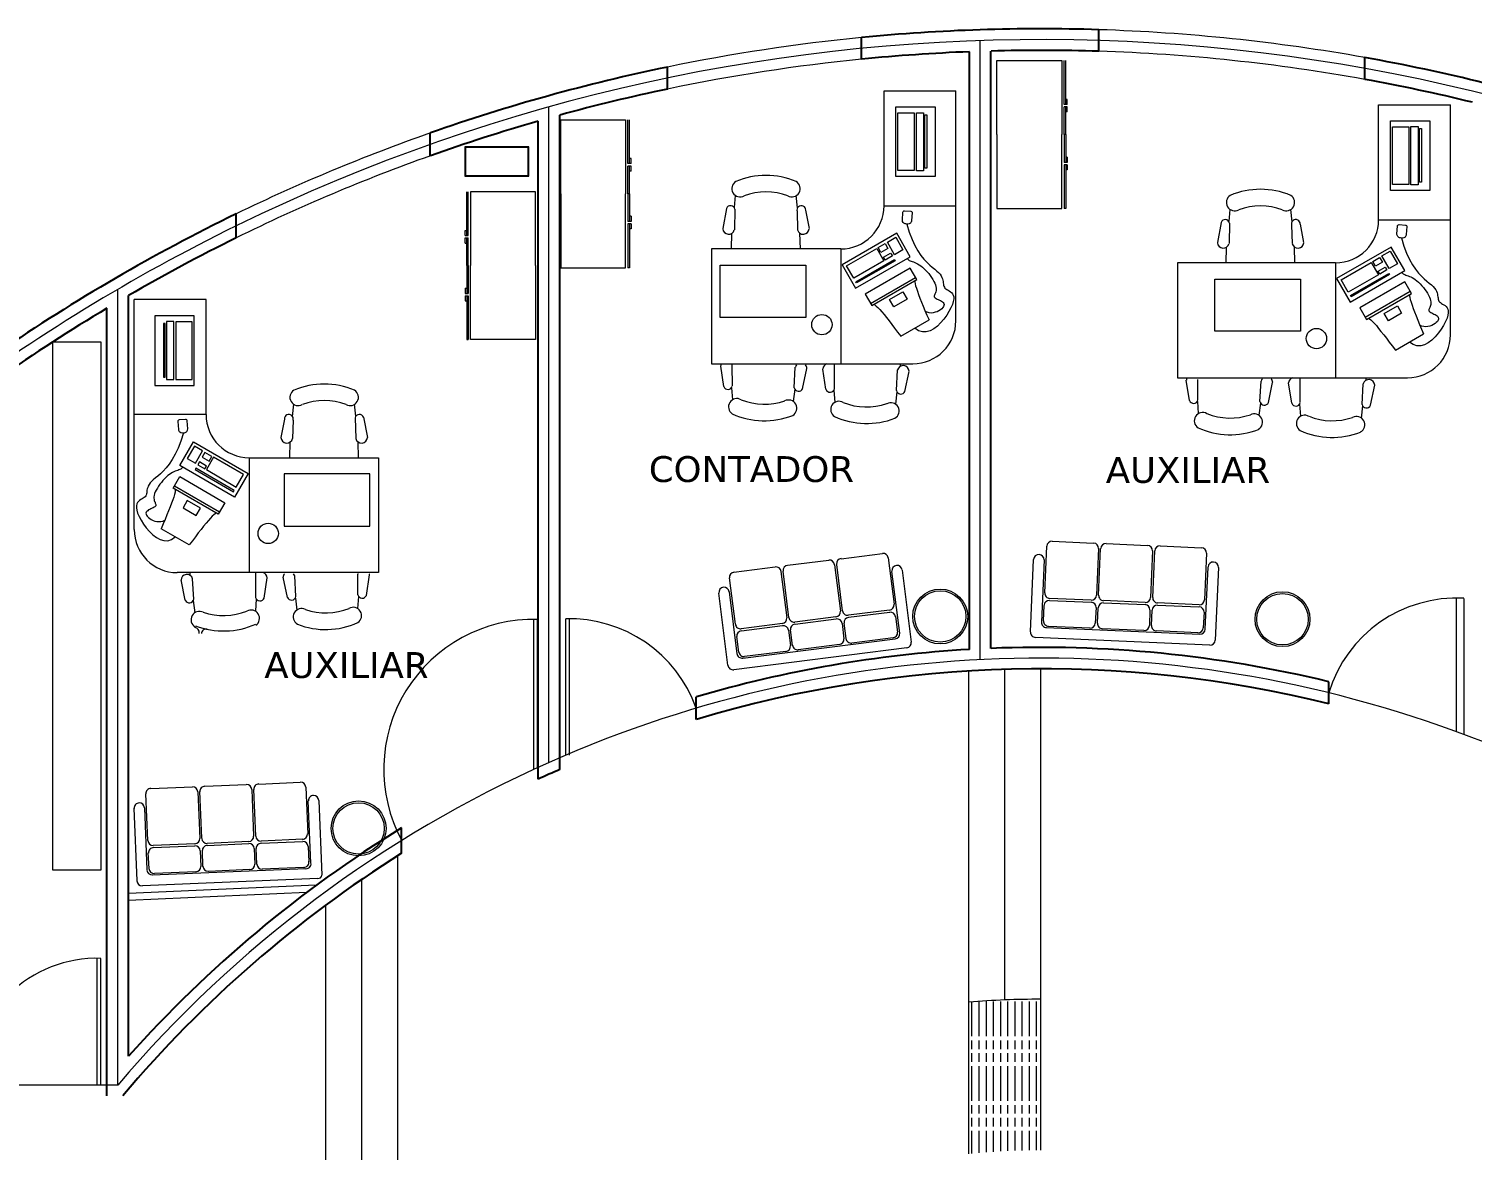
# Model space of a CAD drawing. Header units: millimetres. Extents: x 291 to 670, y 42 to 304.
# Drawn here: x 540.8 to 550.84, y 265.45 to 273.26 of the extents above; entities that cross this region are included whole.
import ezdxf

# ---------------------------------------------------------------- set-up
doc = ezdxf.new("R2010")
doc.units = ezdxf.units.MM
doc.linetypes.add('ACAD_ISO04W100', pattern=[30, 24, -3, 0, -3])
doc.layers.get('0').update_dxf_attribs({"lineweight": 5})
for name, color, linetype, lineweight in [('eje', 8, 'ACAD_ISO04W100', 13), ('escalones', 3, 'Continuous', 15), ('muebles', 2, 'Continuous', 13), ('muros', 1, 'Continuous', 25), ('ventanas y canceleria', 4, 'Continuous', 13)]:
    doc.layers.add(name, color=color, linetype=linetype, lineweight=lineweight)

msp = doc.modelspace()

# ---------------------------------------------------------------- hatches: boundary and pattern name
at = {"layer": 'escalones'}
h = msp.add_hatch(dxfattribs=at)
h.set_pattern_fill('ACAD_ISO09W100', color=256, scale=0.01, angle=-90, style=0)
h.set_pattern_definition([(90, (381.757865, 6.595696), (0.05, -9e-18), [0.24, -0.03, 0.06, -0.03, 0.06, -0.03])])
h.paths.add_polyline_path([(547.837, 266.502), (547.837, 265.452, 0.025047), (547.337, 265.427), (547.337, 266.481, -0.020688)])

# ---------------------------------------------------------------- linework, layer by layer
for p, q in [((547.415, 268.866), (547.415, 273.177)), ((544.415, 268.15), (544.415, 272.712)), ((541.415, 265.905), (541.415, 271.442)), ((541.415, 265.905), (536.335, 265.905))]:
    msp.add_line(p, q)
for centre, radius, start, end in [((547.837, 260.452), 12.729, 61.86, 116.0835), ((547.837, 260.452), 12.729, 116.0835, 137.7467), ((550.729, 268.364), 0.93, 86.8316, 163.08), ((544.31, 268.102), 1.044, 88.6283, 208.3053), ((544.557, 268.212), 0.938, 19.7198, 91.5271), ((547.837, 260.452), 8.424, 68.567, 113.9634), ((547.837, 260.452), 8.424, 113.9634, 139.664), ((541.272, 265.905), 0.882, 88.3761, 180)]:
    msp.add_arc(centre, radius, start, end)
for p, q in [((547.337, 265.427), (547.337, 268.786)), ((547.587, 266.497), (547.587, 268.797)), ((547.837, 265.452), (547.837, 268.801)), ((543.363, 262.795), (543.363, 267.502)), ((542.797, 267.296), (541.49, 267.237)), ((543.113, 264.232), (543.113, 267.337)), ((542.729, 267.245), (541.49, 267.189)), ((542.863, 261.965), (542.863, 267.158))]:
    msp.add_line(p, q, dxfattribs=at)
msp.add_arc((547.837, 260.452), 6.05, 90, 94.7406, dxfattribs=at)
at = {"layer": 'muebles', "linetype": 'ByBlock'}
for p, q in [((547.532, 273.035), (547.983, 273.035)), ((547.532, 272.52), (547.532, 273.035)), ((547.983, 273.035), (547.983, 272.52)), ((547.999, 272.729), (547.999, 273.035)), ((548.01, 272.729), (548.01, 273.035)), ((546.746, 272.824), (547.246, 272.824)), ((546.746, 272.024), (546.746, 272.824)), ((547.246, 271.224), (547.246, 272.824)), ((548.01, 272.729), (547.999, 272.729)), ((548.01, 272.713), (547.999, 272.713)), ((547.999, 272.52), (547.999, 272.713)), ((548.021, 272.765), (548.01, 272.765)), ((548.01, 272.729), (548.01, 272.765)), ((548.021, 272.729), (548.01, 272.729)), ((548.021, 272.713), (548.01, 272.713)), ((548.01, 272.52), (548.01, 272.713)), ((548.01, 272.677), (548.01, 272.713)), ((548.021, 272.729), (548.021, 272.765)), ((548.021, 272.677), (548.021, 272.713)), ((550.187, 272.727), (550.687, 272.727)), ((550.187, 271.927), (550.187, 272.727)), ((550.687, 271.127), (550.687, 272.727)), ((544.498, 272.108), (544.498, 272.623)), ((544.498, 272.623), (544.948, 272.623)), ((544.948, 272.623), (544.948, 272.108)), ((544.964, 272.318), (544.964, 272.623)), ((544.975, 272.318), (544.975, 272.623)), ((548.021, 272.677), (548.01, 272.677)), ((547.532, 272.52), (547.532, 272.005)), ((547.983, 272.005), (547.983, 272.52)), ((548.01, 272.52), (547.999, 272.52)), ((547.999, 272.52), (547.999, 272.326)), ((548.01, 272.52), (547.999, 272.52)), ((548.01, 272.52), (548.01, 272.326)), ((544.975, 272.318), (544.964, 272.318)), ((544.964, 272.108), (544.964, 272.301)), ((544.975, 272.301), (544.964, 272.301)), ((544.975, 272.318), (544.975, 272.354)), ((544.987, 272.354), (544.975, 272.354)), ((544.987, 272.318), (544.975, 272.318)), ((544.975, 272.265), (544.975, 272.301)), ((544.975, 272.108), (544.975, 272.301)), ((544.987, 272.301), (544.975, 272.301)), ((544.987, 272.318), (544.987, 272.354)), ((544.987, 272.265), (544.987, 272.301)), ((548.01, 272.326), (547.999, 272.326)), ((547.999, 272.31), (547.999, 272.005)), ((548.01, 272.31), (547.999, 272.31)), ((548.01, 272.363), (548.01, 272.326)), ((548.021, 272.363), (548.01, 272.363)), ((548.021, 272.326), (548.01, 272.326)), ((548.01, 272.31), (548.01, 272.005)), ((548.01, 272.31), (548.01, 272.274)), ((548.021, 272.31), (548.01, 272.31)), ((548.021, 272.363), (548.021, 272.326)), ((548.021, 272.31), (548.021, 272.274)), ((544.987, 272.265), (544.975, 272.265)), ((548.021, 272.274), (548.01, 272.274)), ((543.843, 271.817), (543.843, 272.122)), ((543.854, 271.817), (543.854, 272.122)), ((544.321, 272.122), (543.87, 272.122)), ((543.87, 272.122), (543.87, 271.608)), ((544.321, 271.608), (544.321, 272.122)), ((544.498, 272.108), (544.498, 271.593)), ((544.948, 271.593), (544.948, 272.108)), ((544.975, 272.108), (544.964, 272.108)), ((544.964, 272.108), (544.964, 271.915)), ((544.975, 272.108), (544.964, 272.108)), ((544.975, 272.108), (544.975, 271.915)), ((545.705, 272.012), (545.713, 272.095)), ((546.144, 272.01), (546.136, 272.095)), ((545.65, 272.005), (545.625, 271.865)), ((545.709, 272), (545.705, 271.857)), ((546.141, 271.985), (546.144, 271.857)), ((546.201, 271.993), (546.225, 271.865)), ((546.746, 272.024), (547.246, 272.024)), ((547.532, 272.005), (547.983, 272.005)), ((548.01, 272.005), (547.999, 272.005)), ((549.146, 271.915), (549.154, 271.999)), ((549.585, 271.913), (549.577, 271.999)), ((544.975, 271.915), (544.964, 271.915)), ((544.975, 271.899), (544.964, 271.899)), ((544.964, 271.899), (544.964, 271.593)), ((544.987, 271.951), (544.975, 271.951)), ((544.975, 271.951), (544.975, 271.915)), ((544.987, 271.915), (544.975, 271.915)), ((544.987, 271.899), (544.975, 271.899)), ((544.975, 271.899), (544.975, 271.863)), ((544.975, 271.899), (544.975, 271.593)), ((544.987, 271.951), (544.987, 271.915)), ((544.987, 271.899), (544.987, 271.863)), ((549.091, 271.909), (549.065, 271.768)), ((549.15, 271.904), (549.146, 271.761)), ((549.581, 271.889), (549.585, 271.761)), ((549.642, 271.896), (549.665, 271.768)), ((550.187, 271.927), (550.687, 271.927)), ((543.832, 271.817), (543.832, 271.853)), ((543.832, 271.853), (543.843, 271.853)), ((543.832, 271.817), (543.843, 271.817)), ((543.832, 271.764), (543.832, 271.801)), ((543.832, 271.801), (543.843, 271.801)), ((543.843, 271.817), (543.843, 271.853)), ((543.843, 271.817), (543.854, 271.817)), ((543.843, 271.764), (543.843, 271.801)), ((543.843, 271.608), (543.843, 271.801)), ((543.843, 271.801), (543.854, 271.801)), ((543.854, 271.608), (543.854, 271.801)), ((544.987, 271.863), (544.975, 271.863)), ((545.686, 271.724), (545.688, 271.833)), ((546.164, 271.724), (546.161, 271.833)), ((543.832, 271.764), (543.843, 271.764)), ((545.547, 271.724), (545.547, 270.924)), ((546.446, 271.724), (545.547, 271.724)), ((546.446, 271.724), (546.446, 270.924)), ((549.126, 271.627), (549.129, 271.737)), ((549.604, 271.627), (549.602, 271.737)), ((543.843, 271.608), (543.843, 271.414)), ((543.843, 271.608), (543.854, 271.608)), ((543.843, 271.608), (543.854, 271.608)), ((543.854, 271.608), (543.854, 271.414)), ((543.87, 271.093), (543.87, 271.608)), ((544.321, 271.608), (544.321, 271.093)), ((544.498, 271.593), (544.948, 271.593)), ((544.975, 271.593), (544.964, 271.593)), ((548.787, 271.627), (548.787, 270.827)), ((549.887, 271.627), (548.787, 271.627)), ((549.887, 271.627), (549.887, 270.827)), ((546.653, 271.345), (546.966, 271.526)), ((546.661, 271.33), (546.975, 271.511)), ((543.832, 271.451), (543.843, 271.451)), ((543.832, 271.451), (543.832, 271.414)), ((543.832, 271.414), (543.843, 271.414)), ((543.832, 271.398), (543.843, 271.398)), ((543.832, 271.398), (543.832, 271.362)), ((543.843, 271.451), (543.843, 271.414)), ((543.843, 271.414), (543.854, 271.414)), ((543.843, 271.398), (543.843, 271.362)), ((543.843, 271.398), (543.854, 271.398)), ((543.843, 271.398), (543.843, 271.093)), ((543.854, 271.398), (543.854, 271.093)), ((550.093, 271.249), (550.406, 271.43)), ((550.102, 271.233), (550.415, 271.414)), ((542.03, 271.371), (541.53, 271.371)), ((541.53, 269.771), (541.53, 271.371)), ((542.03, 270.571), (542.03, 271.371)), ((543.832, 271.362), (543.843, 271.362)), ((546.863, 271.116), (547.059, 271.23)), ((543.843, 271.093), (543.854, 271.093)), ((544.321, 271.093), (543.87, 271.093)), ((550.304, 271.02), (550.5, 271.133)), ((545.547, 270.924), (546.946, 270.924)), ((545.632, 270.766), (545.61, 270.907)), ((545.691, 270.77), (545.69, 270.913)), ((546.121, 270.758), (546.129, 270.901)), ((546.18, 270.751), (546.21, 270.891)), ((546.342, 270.747), (546.32, 270.888)), ((546.401, 270.75), (546.401, 270.924)), ((546.832, 270.739), (546.84, 270.882)), ((546.859, 270.924), (546.858, 270.909)), ((546.891, 270.732), (546.92, 270.872)), ((548.787, 270.827), (550.387, 270.827)), ((548.871, 270.669), (548.849, 270.811)), ((548.93, 270.673), (548.93, 270.816)), ((549.361, 270.661), (549.369, 270.804)), ((549.42, 270.655), (549.449, 270.795)), ((549.582, 270.65), (549.56, 270.792)), ((549.641, 270.654), (549.641, 270.827)), ((550.072, 270.642), (550.08, 270.785)), ((550.098, 270.827), (550.098, 270.813)), ((545.686, 270.758), (545.692, 270.674)), ((546.125, 270.747), (546.115, 270.663)), ((546.397, 270.741), (546.403, 270.655)), ((546.836, 270.729), (546.825, 270.644)), ((550.131, 270.636), (550.16, 270.776)), ((542.632, 270.557), (542.64, 270.643)), ((543.071, 270.559), (543.063, 270.643)), ((548.926, 270.662), (548.932, 270.578)), ((549.365, 270.65), (549.354, 270.566)), ((549.637, 270.644), (549.643, 270.559)), ((550.075, 270.633), (550.065, 270.547)), ((542.03, 270.571), (541.53, 270.571)), ((542.575, 270.54), (542.551, 270.412)), ((542.636, 270.533), (542.632, 270.405)), ((543.067, 270.548), (543.071, 270.405)), ((543.126, 270.553), (543.152, 270.412)), ((542.612, 270.271), (542.615, 270.381)), ((543.091, 270.271), (543.088, 270.381)), ((542.33, 270.271), (542.33, 269.471)), ((542.33, 270.271), (543.229, 270.271)), ((543.229, 270.271), (543.229, 269.471)), ((542.115, 269.877), (541.801, 270.058)), ((542.124, 269.893), (541.81, 270.074)), ((541.913, 269.664), (541.717, 269.777)), ((547.916, 269.689), (548.204, 269.677)), ((546.448, 269.568), (546.735, 269.605)), ((547.825, 269.598), (547.825, 269.598)), ((547.864, 269.33), (547.878, 269.655)), ((548.239, 269.639), (548.225, 269.314)), ((548.239, 269.314), (548.253, 269.638)), ((548.291, 269.673), (548.58, 269.66)), ((548.614, 269.623), (548.6, 269.298)), ((548.615, 269.297), (548.629, 269.622)), ((548.666, 269.657), (548.955, 269.644)), ((548.99, 269.606), (548.976, 269.282)), ((545.702, 269.475), (545.989, 269.511)), ((546.029, 269.479), (546.07, 269.157)), ((546.084, 269.159), (546.044, 269.481)), ((546.075, 269.522), (546.362, 269.558)), ((546.402, 269.526), (546.443, 269.204)), ((546.457, 269.206), (546.417, 269.528)), ((546.775, 269.573), (546.816, 269.251)), ((546.855, 269.05), (546.801, 269.48)), ((546.833, 269.521), (546.833, 269.521)), ((546.873, 269.489), (546.936, 268.987)), ((547.765, 269.058), (547.787, 269.563)), ((547.859, 269.56), (547.841, 269.127)), ((548.981, 269.077), (549, 269.51)), ((549.038, 269.545), (549.038, 269.545)), ((549.072, 269.507), (549.05, 269.002)), ((543.229, 269.471), (541.83, 269.471)), ((541.885, 269.28), (541.856, 269.42)), ((541.918, 269.471), (541.918, 269.457)), ((541.944, 269.286), (541.936, 269.429)), ((542.375, 269.298), (542.375, 269.471)), ((542.434, 269.294), (542.456, 269.436)), ((542.596, 269.299), (542.567, 269.439)), ((542.655, 269.305), (542.647, 269.448)), ((543.086, 269.317), (543.086, 269.46)), ((543.145, 269.313), (543.167, 269.455)), ((545.712, 269.112), (545.671, 269.434)), ((541.941, 269.276), (541.951, 269.191)), ((542.379, 269.288), (542.373, 269.203)), ((542.651, 269.294), (542.662, 269.21)), ((543.09, 269.306), (543.084, 269.222)), ((545.66, 268.827), (545.597, 269.328)), ((545.628, 269.369), (545.628, 269.369)), ((545.669, 269.337), (545.723, 268.907)), ((548.187, 269.28), (547.898, 269.292)), ((547.898, 269.278), (548.187, 269.265)), ((548.563, 269.263), (548.274, 269.276)), ((546.784, 269.21), (546.498, 269.174)), ((546.499, 269.16), (546.786, 269.196)), ((547.855, 269.135), (547.86, 269.243)), ((548.221, 269.228), (548.216, 269.119)), ((548.231, 269.119), (548.235, 269.227)), ((548.273, 269.262), (548.562, 269.249)), ((548.596, 269.211), (548.592, 269.103)), ((548.606, 269.102), (548.611, 269.211)), ((548.938, 269.247), (548.649, 269.26)), ((548.649, 269.245), (548.937, 269.233)), ((548.972, 269.195), (548.967, 269.087)), ((546.039, 269.116), (545.752, 269.08)), ((545.754, 269.066), (546.041, 269.102)), ((546.109, 268.965), (546.095, 269.073)), ((546.412, 269.163), (546.125, 269.127)), ((546.127, 269.113), (546.413, 269.149)), ((546.454, 269.118), (546.467, 269.01)), ((546.482, 269.012), (546.468, 269.12)), ((546.826, 269.165), (546.84, 269.057)), ((547.875, 269.089), (548.943, 269.043)), ((548.179, 269.085), (547.89, 269.097)), ((545.736, 268.918), (545.723, 269.026)), ((545.763, 268.876), (546.824, 269.01)), ((546.081, 269.071), (546.095, 268.963)), ((546.809, 269.017), (546.522, 268.981)), ((549.012, 268.967), (547.8, 269.02)), ((548.929, 269.052), (548.641, 269.065)), ((546.905, 268.947), (545.701, 268.795)), ((546.063, 268.923), (545.776, 268.887)), ((546.436, 268.97), (546.149, 268.934)), ((541.646, 267.969), (541.935, 267.981)), ((542.021, 267.984), (542.31, 267.996)), ((542.397, 268), (542.685, 268.012)), ((542.723, 267.977), (542.737, 267.652)), ((541.563, 267.868), (541.563, 267.868)), ((541.625, 267.606), (541.611, 267.931)), ((541.972, 267.946), (541.986, 267.621)), ((542, 267.622), (541.987, 267.947)), ((542.348, 267.962), (542.361, 267.637)), ((542.376, 267.637), (542.362, 267.962)), ((542.759, 267.449), (542.741, 267.882)), ((542.776, 267.92), (542.776, 267.92)), ((542.814, 267.885), (542.835, 267.365)), ((541.55, 267.327), (541.529, 267.832)), ((541.601, 267.835), (541.619, 267.402)), ((541.951, 267.584), (541.662, 267.572)), ((541.663, 267.557), (541.952, 267.569)), ((542.327, 267.599), (542.038, 267.587)), ((542.038, 267.573), (542.327, 267.585)), ((542.702, 267.615), (542.413, 267.603)), ((542.414, 267.588), (542.703, 267.6)), ((541.633, 267.411), (541.628, 267.52)), ((541.989, 267.535), (541.994, 267.426)), ((542.008, 267.427), (542.004, 267.535)), ((542.365, 267.55), (542.369, 267.442)), ((542.384, 267.443), (542.379, 267.551)), ((542.74, 267.566), (542.745, 267.458)), ((541.656, 267.367), (542.725, 267.412)), ((541.959, 267.389), (541.671, 267.377)), ((542.335, 267.404), (542.046, 267.392)), ((542.71, 267.42), (542.421, 267.408)), ((542.807, 267.343), (541.587, 267.292))]:
    msp.add_line(p, q, dxfattribs=at)
at = {"layer": 'muebles'}
msp.add_line((548.554, 269.068), (548.265, 269.081), dxfattribs=at)
at = {"layer": 'muebles', "linetype": 'ByBlock'}
for points in [[(546.829, 272.227), (546.829, 272.712), (547.102, 272.712), (547.102, 272.227)], [(546.842, 272.269), (546.842, 272.67), (546.956, 272.67), (546.956, 272.269)], [(546.971, 272.267), (546.971, 272.671), (547.021, 272.671), (547.021, 272.267)], [(547.031, 272.285), (547.031, 272.657), (547.044, 272.657), (547.044, 272.285)], [(550.27, 272.13), (550.27, 272.615), (550.543, 272.615), (550.543, 272.13)], [(550.283, 272.172), (550.283, 272.573), (550.397, 272.573), (550.397, 272.172)], [(550.411, 272.171), (550.411, 272.575), (550.462, 272.575), (550.462, 272.171)], [(550.471, 272.188), (550.471, 272.561), (550.484, 272.561), (550.484, 272.188)], [(546.454, 271.614), (546.548, 271.45), (546.929, 271.67), (546.835, 271.834)], [(546.828, 271.805), (546.878, 271.718), (546.82, 271.684), (546.77, 271.771)], [(546.695, 271.727), (546.745, 271.641), (546.536, 271.52), (546.486, 271.606)], [(546.725, 271.7), (546.706, 271.733), (546.754, 271.761), (546.773, 271.728)], [(546.754, 271.646), (546.743, 271.666), (546.792, 271.695), (546.804, 271.675)], [(549.894, 271.517), (549.989, 271.353), (550.37, 271.573), (550.275, 271.737)], [(550.268, 271.708), (550.318, 271.621), (550.261, 271.588), (550.21, 271.675)], [(545.607, 271.247), (545.607, 271.611), (546.203, 271.611), (546.203, 271.247)], [(546.555, 271.487), (546.55, 271.495), (546.818, 271.65), (546.823, 271.642)], [(550.135, 271.63), (550.185, 271.544), (549.976, 271.423), (549.927, 271.51)], [(550.165, 271.603), (550.146, 271.636), (550.194, 271.664), (550.213, 271.631)], [(550.195, 271.549), (550.183, 271.569), (550.233, 271.598), (550.244, 271.578)], [(549.047, 271.151), (549.047, 271.514), (549.643, 271.514), (549.643, 271.151)], [(549.995, 271.39), (549.991, 271.399), (550.258, 271.553), (550.263, 271.545)], [(546.814, 271.321), (546.785, 271.372), (546.877, 271.425), (546.906, 271.374)], [(550.255, 271.224), (550.226, 271.275), (550.318, 271.328), (550.347, 271.277)], [(541.947, 270.774), (541.947, 271.259), (541.674, 271.259), (541.674, 270.774)], [(541.745, 270.832), (541.745, 271.205), (541.733, 271.205), (541.733, 270.832)], [(541.805, 270.815), (541.805, 271.219), (541.755, 271.219), (541.755, 270.815)], [(541.934, 270.816), (541.934, 271.217), (541.82, 271.217), (541.82, 270.816)], [(541.301, 267.402), (541.301, 271.074), (540.961, 271.074), (540.961, 267.402)], [(542.323, 270.161), (542.228, 269.997), (541.847, 270.217), (541.942, 270.381)], [(541.949, 270.352), (541.898, 270.265), (541.956, 270.232), (542.006, 270.319)], [(542.052, 270.247), (542.071, 270.28), (542.022, 270.308), (542.003, 270.275)], [(542.221, 270.034), (542.226, 270.043), (541.958, 270.197), (541.954, 270.189)], [(542.022, 270.193), (542.034, 270.213), (541.984, 270.242), (541.973, 270.222)], [(542.081, 270.274), (542.032, 270.188), (542.24, 270.067), (542.29, 270.153)], [(543.17, 269.795), (543.17, 270.158), (542.573, 270.158), (542.573, 269.795)], [(541.962, 269.868), (541.991, 269.919), (541.899, 269.972), (541.87, 269.921)]]:
    msp.add_lwpolyline(points, close=True, dxfattribs=at)
at = {"layer": 'muebles'}
for points in [[(544.276, 272.231), (544.276, 272.434), (543.829, 272.434), (543.829, 272.231)], [(544.271, 272.236), (544.271, 272.429), (543.834, 272.429), (543.834, 272.236)]]:
    msp.add_lwpolyline(points, close=True, dxfattribs=at)
at = {"layer": 'muebles', "linetype": 'ByBlock'}
for points in [[(546.874, 271.925), (546.878, 271.98, -0.414214), (546.888, 271.989), (546.933, 271.986, -0.414214), (546.942, 271.975), (546.938, 271.921, -0.414214), (546.911, 271.897), (546.897, 271.898, -0.414214)], [(550.314, 271.829), (550.318, 271.883, -0.414214), (550.329, 271.893), (550.373, 271.89, -0.414214), (550.383, 271.879), (550.379, 271.824, -0.414214), (550.352, 271.8), (550.338, 271.801, -0.414214)], [(541.903, 270.472), (541.899, 270.527, 0.414214), (541.888, 270.537), (541.843, 270.534, 0.414214), (541.834, 270.523), (541.838, 270.468, 0.414214), (541.865, 270.444), (541.879, 270.445, 0.414214)]]:
    msp.add_lwpolyline(points, format="xyb", close=True, dxfattribs=at)
for points in [[(546.904, 271.897), (546.922, 271.84), (546.941, 271.79), (546.961, 271.747), (546.981, 271.71), (547.002, 271.679), (547.023, 271.653), (547.044, 271.631), (547.064, 271.612), (547.082, 271.596), (547.099, 271.582), (547.114, 271.57), (547.126, 271.559), (547.136, 271.548), (547.143, 271.537), (547.149, 271.526), (547.153, 271.516), (547.155, 271.506), (547.157, 271.497), (547.158, 271.488), (547.159, 271.479), (547.161, 271.471), (547.163, 271.464), (547.166, 271.457), (547.17, 271.451), (547.176, 271.446), (547.183, 271.442), (547.192, 271.437), (547.2, 271.432), (547.208, 271.426), (547.216, 271.42), (547.223, 271.412), (547.228, 271.402), (547.231, 271.39), (547.231, 271.376), (547.228, 271.359), (547.222, 271.338), (547.212, 271.315), (547.198, 271.289), (547.182, 271.262), (547.162, 271.235), (547.14, 271.21), (547.117, 271.187), (547.092, 271.168), (547.066, 271.154), (547.039, 271.146), (547.013, 271.146), (546.987, 271.155), (546.961, 271.173)], [(550.345, 271.801), (550.362, 271.743), (550.381, 271.694), (550.401, 271.651), (550.422, 271.614), (550.443, 271.583), (550.464, 271.556), (550.484, 271.534), (550.504, 271.515), (550.522, 271.499), (550.539, 271.486), (550.554, 271.474), (550.566, 271.462), (550.576, 271.451), (550.584, 271.44), (550.589, 271.43), (550.593, 271.419), (550.596, 271.41), (550.597, 271.4), (550.599, 271.391), (550.6, 271.383), (550.601, 271.375), (550.603, 271.367), (550.606, 271.361), (550.611, 271.355), (550.617, 271.35), (550.624, 271.345), (550.632, 271.34), (550.641, 271.335), (550.649, 271.33), (550.657, 271.323), (550.663, 271.315), (550.668, 271.305), (550.671, 271.293), (550.671, 271.279), (550.669, 271.262), (550.663, 271.242), (550.653, 271.218), (550.639, 271.192), (550.622, 271.165), (550.603, 271.139), (550.581, 271.113), (550.557, 271.09), (550.532, 271.071), (550.506, 271.057), (550.48, 271.05), (550.453, 271.049), (550.427, 271.058), (550.402, 271.076)], [(546.975, 271.511), (546.929, 271.591), (546.615, 271.41)], [(546.908, 271.657), (546.912, 271.652), (546.916, 271.648), (546.922, 271.644), (546.928, 271.641), (546.936, 271.638), (546.943, 271.636), (546.952, 271.633), (546.961, 271.629), (546.97, 271.625), (546.98, 271.62), (546.991, 271.614), (547.002, 271.607), (547.013, 271.598), (547.024, 271.588), (547.035, 271.577), (547.046, 271.565), (547.057, 271.552), (547.067, 271.539), (547.077, 271.525), (547.085, 271.512), (547.093, 271.498), (547.099, 271.485), (547.104, 271.473), (547.107, 271.462), (547.109, 271.451), (547.109, 271.442), (547.108, 271.434), (547.107, 271.426), (547.104, 271.419), (547.102, 271.413), (547.099, 271.408), (547.097, 271.403), (547.096, 271.398), (547.095, 271.394), (547.096, 271.39), (547.099, 271.386), (547.103, 271.383), (547.108, 271.379), (547.115, 271.375), (547.123, 271.372), (547.131, 271.368), (547.138, 271.364), (547.146, 271.36), (547.152, 271.355), (547.158, 271.35), (547.162, 271.344), (547.164, 271.338), (547.163, 271.331), (547.16, 271.324), (547.155, 271.316), (547.148, 271.308), (547.138, 271.3), (547.128, 271.293), (547.116, 271.287), (547.103, 271.283), (547.089, 271.279), (547.075, 271.278), (547.061, 271.279), (547.047, 271.283), (547.034, 271.289)], [(546.961, 271.503), (546.961, 271.494), (546.963, 271.482), (546.966, 271.468), (546.972, 271.45), (546.978, 271.429), (546.987, 271.406), (546.996, 271.381), (547.007, 271.354), (547.019, 271.325), (547.031, 271.295), (547.045, 271.263), (547.059, 271.23)], [(550.415, 271.414), (550.369, 271.495), (550.056, 271.314)], [(550.348, 271.561), (550.352, 271.556), (550.357, 271.551), (550.363, 271.548), (550.369, 271.545), (550.376, 271.542), (550.384, 271.539), (550.392, 271.536), (550.401, 271.533), (550.411, 271.529), (550.421, 271.524), (550.431, 271.518), (550.442, 271.511), (550.453, 271.502), (550.465, 271.492), (550.476, 271.48), (550.487, 271.468), (550.498, 271.455), (550.508, 271.442), (550.517, 271.429), (550.526, 271.415), (550.533, 271.402), (550.54, 271.389), (550.545, 271.377), (550.548, 271.365), (550.55, 271.355), (550.55, 271.346), (550.549, 271.337), (550.547, 271.33), (550.545, 271.323), (550.542, 271.317), (550.54, 271.311), (550.538, 271.306), (550.536, 271.302), (550.536, 271.297), (550.537, 271.293), (550.539, 271.29), (550.543, 271.286), (550.549, 271.282), (550.556, 271.279), (550.563, 271.275), (550.571, 271.271), (550.579, 271.267), (550.586, 271.263), (550.593, 271.258), (550.598, 271.253), (550.602, 271.247), (550.604, 271.241), (550.604, 271.235), (550.601, 271.227), (550.596, 271.219), (550.588, 271.211), (550.579, 271.204), (550.568, 271.197), (550.556, 271.191), (550.543, 271.186), (550.529, 271.183), (550.515, 271.182), (550.501, 271.183), (550.488, 271.186), (550.474, 271.192)], [(546.615, 271.41), (546.661, 271.33)], [(550.401, 271.406), (550.401, 271.398), (550.403, 271.386), (550.407, 271.371), (550.412, 271.353), (550.419, 271.333), (550.427, 271.31), (550.437, 271.285), (550.448, 271.258), (550.459, 271.229), (550.472, 271.198), (550.485, 271.166), (550.5, 271.133)], [(546.675, 271.338), (546.683, 271.334), (546.692, 271.326), (546.703, 271.316), (546.716, 271.302), (546.73, 271.286), (546.746, 271.267), (546.763, 271.247), (546.781, 271.224), (546.8, 271.199), (546.82, 271.173), (546.841, 271.145), (546.863, 271.116)], [(550.056, 271.314), (550.102, 271.233)], [(550.116, 271.242), (550.123, 271.237), (550.133, 271.23), (550.144, 271.219), (550.157, 271.206), (550.171, 271.19), (550.186, 271.171), (550.203, 271.15), (550.222, 271.127), (550.241, 271.103), (550.261, 271.076), (550.282, 271.049), (550.304, 271.02)], [(541.872, 270.445), (541.854, 270.387), (541.836, 270.338), (541.816, 270.295), (541.795, 270.258), (541.774, 270.227), (541.753, 270.2), (541.732, 270.178), (541.713, 270.159), (541.694, 270.143), (541.678, 270.13), (541.663, 270.118), (541.65, 270.106), (541.64, 270.095), (541.633, 270.084), (541.628, 270.074), (541.624, 270.063), (541.621, 270.054), (541.619, 270.044), (541.618, 270.035), (541.617, 270.027), (541.616, 270.019), (541.614, 270.011), (541.611, 270.005), (541.606, 269.999), (541.6, 269.994), (541.593, 269.989), (541.585, 269.984), (541.576, 269.979), (541.568, 269.974), (541.56, 269.967), (541.554, 269.959), (541.549, 269.949), (541.546, 269.937), (541.545, 269.923), (541.548, 269.906), (541.554, 269.886), (541.564, 269.862), (541.578, 269.836), (541.595, 269.809), (541.614, 269.783), (541.636, 269.757), (541.659, 269.734), (541.684, 269.715), (541.71, 269.701), (541.737, 269.694), (541.763, 269.693), (541.79, 269.702), (541.815, 269.72)], [(541.868, 270.205), (541.864, 270.2), (541.86, 270.195), (541.854, 270.192), (541.848, 270.189), (541.841, 270.186), (541.833, 270.183), (541.824, 270.18), (541.815, 270.177), (541.806, 270.173), (541.796, 270.168), (541.785, 270.162), (541.775, 270.155), (541.763, 270.146), (541.752, 270.136), (541.741, 270.124), (541.73, 270.112), (541.719, 270.099), (541.709, 270.086), (541.699, 270.073), (541.691, 270.059), (541.683, 270.046), (541.677, 270.033), (541.672, 270.021), (541.669, 270.009), (541.667, 269.999), (541.667, 269.989), (541.668, 269.981), (541.67, 269.974), (541.672, 269.967), (541.675, 269.961), (541.677, 269.955), (541.679, 269.95), (541.68, 269.946), (541.681, 269.941), (541.68, 269.937), (541.678, 269.934), (541.674, 269.93), (541.668, 269.926), (541.661, 269.923), (541.654, 269.919), (541.646, 269.915), (541.638, 269.911), (541.63, 269.907), (541.624, 269.902), (541.618, 269.897), (541.614, 269.891), (541.612, 269.885), (541.613, 269.878), (541.616, 269.871), (541.621, 269.863), (541.629, 269.855), (541.638, 269.848), (541.649, 269.841), (541.661, 269.835), (541.674, 269.83), (541.687, 269.827), (541.701, 269.826), (541.715, 269.827), (541.729, 269.83), (541.742, 269.836)], [(541.801, 270.058), (541.848, 270.139), (542.161, 269.958)], [(541.815, 270.05), (541.815, 270.042), (541.814, 270.03), (541.81, 270.015), (541.805, 269.997), (541.798, 269.977), (541.79, 269.954), (541.78, 269.929), (541.769, 269.902), (541.757, 269.873), (541.745, 269.842), (541.731, 269.81), (541.717, 269.777)], [(542.101, 269.886), (542.093, 269.881), (542.084, 269.874), (542.073, 269.863), (542.06, 269.85), (542.046, 269.833), (542.03, 269.815), (542.013, 269.794), (541.995, 269.771), (541.976, 269.747), (541.956, 269.72), (541.935, 269.693), (541.913, 269.664)], [(542.161, 269.958), (542.115, 269.877)]]:
    msp.add_lwpolyline(points, dxfattribs=at)
for centre in [(546.314, 271.197), (549.754, 271.1), (542.462, 269.744)]:
    msp.add_circle(centre, 0.0707, dxfattribs=at)
at = {"layer": 'muebles'}
for centre, radius in [((547.137, 269.166), 0.191), ((547.137, 269.166), 0.179), ((549.518, 269.147), 0.191), ((549.518, 269.147), 0.179), ((543.091, 267.691), 0.191), ((543.091, 267.691), 0.179)]:
    msp.add_circle(centre, radius, dxfattribs=at)
at = {"layer": 'muebles', "linetype": 'ByBlock'}
for centre, radius, start, end in [((545.745, 272.144), 0.0577, 121.265, 299.6825), ((545.925, 271.692), 0.544, 67.2611, 112.7389), ((546.105, 272.144), 0.0577, 240.3175, 58.735), ((545.925, 271.684), 0.437, 69.7134, 110.2866), ((549.185, 272.047), 0.0577, 121.265, 299.6825), ((549.365, 271.595), 0.544, 67.2611, 112.7389), ((549.545, 272.047), 0.0577, 240.3175, 58.735), ((545.679, 271.994), 0.031, 12.2827, 157.7765), ((546.171, 271.994), 0.031, 358.4693, 195.5899), ((546.446, 272.024), 0.3, 270, 0), ((549.365, 271.587), 0.437, 69.7134, 110.2866), ((549.119, 271.897), 0.031, 12.2827, 157.7765), ((549.611, 271.897), 0.031, 358.4693, 195.5899), ((549.887, 271.927), 0.3, 270, 0), ((545.665, 271.867), 0.0409, 183.5132, 345.9932), ((546.184, 271.867), 0.0409, 194.0068, 356.4868), ((549.106, 271.77), 0.0409, 183.5132, 345.9932), ((549.625, 271.77), 0.0409, 194.0068, 356.4868), ((546.946, 271.224), 0.3, 270, 0), ((550.387, 271.127), 0.3, 270, 0), ((545.65, 270.904), 0.0409, 161.6949, 174.9474), ((545.65, 270.904), 0.0409, 12.4674, 18.3051), ((546.169, 270.89), 0.0409, 139.088, 164.4538), ((546.169, 270.89), 0.0409, 1.9738, 40.912), ((546.361, 270.885), 0.0409, 106.7101, 174.9474), ((546.879, 270.871), 0.0409, 1.9738, 164.4538), ((542.852, 270.239), 0.544, 67.2611, 112.7389), ((548.89, 270.807), 0.0409, 161.6949, 174.9474), ((549.409, 270.793), 0.0409, 139.088, 164.4538), ((549.409, 270.793), 0.0409, 1.9738, 40.912), ((549.601, 270.788), 0.0409, 106.7101, 174.9474), ((550.119, 270.774), 0.0409, 1.9738, 164.4538), ((542.671, 270.691), 0.0577, 121.265, 299.6825), ((543.032, 270.691), 0.0577, 240.3175, 58.735), ((545.66, 270.777), 0.031, 200.6841, 346.1779), ((545.722, 270.625), 0.0577, 58.7781, 237.1956), ((546.152, 270.764), 0.031, 190.7433, 336.2371), ((546.371, 270.758), 0.031, 200.6841, 346.1779), ((546.863, 270.745), 0.031, 190.7433, 336.2371), ((542.852, 270.231), 0.437, 69.7134, 110.2866), ((545.915, 271.08), 0.437, 248.174, 288.7472), ((546.082, 270.615), 0.0577, 299.7256, 118.1431), ((546.433, 270.606), 0.0577, 58.7781, 237.1956), ((546.625, 271.061), 0.437, 248.174, 288.7472), ((546.793, 270.596), 0.0577, 299.7256, 118.1431), ((548.9, 270.68), 0.031, 200.6841, 346.1779), ((548.962, 270.528), 0.0577, 58.7781, 237.1956), ((549.392, 270.667), 0.031, 190.7433, 336.2371), ((549.611, 270.661), 0.031, 200.6841, 346.1779), ((550.102, 270.648), 0.031, 190.7433, 336.2371), ((542.33, 270.571), 0.3, 180, 270), ((542.606, 270.541), 0.031, 344.4101, 181.5307), ((543.097, 270.541), 0.031, 22.2235, 167.7173), ((545.914, 271.072), 0.544, 245.7217, 291.1995), ((546.625, 271.053), 0.544, 245.7217, 291.1995), ((549.154, 270.975), 0.544, 245.7217, 291.1995), ((549.154, 270.984), 0.437, 248.174, 288.7472), ((549.322, 270.519), 0.0577, 299.7256, 118.1431), ((549.672, 270.509), 0.0577, 58.7781, 237.1956), ((549.865, 270.965), 0.437, 248.174, 288.7472), ((550.033, 270.5), 0.0577, 299.7256, 118.1431), ((542.592, 270.414), 0.0409, 183.5132, 345.9932), ((543.111, 270.414), 0.0409, 194.0068, 356.4868), ((549.865, 270.956), 0.544, 245.7217, 291.1995), ((541.83, 269.771), 0.3, 180, 270), ((547.914, 269.653), 0.0361, 87.5059, 177.5059), ((548.203, 269.641), 0.0361, 357.5059, 87.5059), ((546.739, 269.569), 0.0361, 7.183, 97.183), ((547.823, 269.561), 0.0361, 87.5059, 177.5059), ((547.823, 269.561), 0.0361, 357.5059, 87.5059), ((548.29, 269.637), 0.0361, 87.5059, 177.5059), ((548.578, 269.624), 0.0361, 357.5059, 87.5059), ((548.665, 269.621), 0.0361, 87.5059, 177.5059), ((548.954, 269.608), 0.0361, 357.5059, 87.5059), ((545.707, 269.439), 0.0361, 97.183, 187.183), ((545.994, 269.475), 0.0361, 7.183, 97.183), ((546.08, 269.486), 0.0361, 97.183, 187.183), ((546.366, 269.522), 0.0361, 7.183, 97.183), ((546.452, 269.533), 0.0361, 97.183, 187.183), ((546.837, 269.485), 0.0361, 97.183, 187.183), ((546.837, 269.485), 0.0361, 7.183, 97.183), ((549.036, 269.509), 0.0361, 87.5059, 177.5059), ((549.036, 269.509), 0.0361, 357.5059, 87.5059), ((541.897, 269.418), 0.0409, 15.5462, 178.0262), ((542.415, 269.432), 0.0409, 5.0526, 73.2899), ((542.607, 269.437), 0.0409, 139.088, 178.0262), ((542.607, 269.437), 0.0409, 15.5462, 40.912), ((543.126, 269.451), 0.0409, 161.6949, 167.5326), ((543.126, 269.451), 0.0409, 5.0526, 18.3051), ((541.914, 269.292), 0.031, 203.7629, 349.2567), ((542.405, 269.305), 0.031, 193.8221, 339.3159), ((542.624, 269.311), 0.031, 203.7629, 349.2567), ((543.116, 269.324), 0.031, 193.8221, 339.3159), ((545.633, 269.333), 0.0361, 97.183, 187.183), ((545.633, 269.333), 0.0361, 7.183, 97.183), ((547.896, 269.242), 0.0361, 87.5059, 177.5059), ((547.9, 269.328), 0.0361, 177.5059, 267.5059), ((548.189, 269.316), 0.0361, 267.5059, 357.5059), ((548.275, 269.312), 0.0361, 177.5059, 267.5059), ((548.564, 269.299), 0.0361, 267.5059, 357.5059), ((548.651, 269.296), 0.0361, 177.5059, 267.5059), ((548.939, 269.283), 0.0361, 267.5059, 357.5059), ((541.983, 269.144), 0.0577, 61.8569, 240.2744), ((542.151, 269.609), 0.437, 251.2528, 291.826), ((542.344, 269.153), 0.0577, 302.8044, 121.2219), ((542.694, 269.163), 0.0577, 61.8569, 240.2744), ((542.862, 269.628), 0.437, 251.2528, 291.826), ((543.054, 269.172), 0.0577, 302.8044, 121.2219), ((546.407, 269.199), 0.0361, 277.183, 7.183), ((546.493, 269.21), 0.0361, 187.183, 277.183), ((546.78, 269.246), 0.0361, 277.183, 7.183), ((546.791, 269.16), 0.0361, 7.183, 97.183), ((548.185, 269.229), 0.0361, 357.5059, 87.5059), ((548.272, 269.225), 0.0361, 87.5059, 177.5059), ((548.56, 269.213), 0.0361, 357.5059, 87.5059), ((548.647, 269.209), 0.0361, 87.5059, 177.5059), ((548.936, 269.197), 0.0361, 357.5059, 87.5059), ((541.947, 269.053), 0.0361, 352.817, 82.817), ((542.152, 269.609), 0.544, 248.8005, 294.2783), ((542.033, 269.042), 0.0361, 82.817, 172.817), ((542.862, 269.619), 0.544, 248.8005, 294.2783), ((545.748, 269.116), 0.0361, 187.183, 277.183), ((546.034, 269.152), 0.0361, 277.183, 7.183), ((546.045, 269.066), 0.0361, 7.183, 97.183), ((546.12, 269.163), 0.0361, 187.183, 277.183), ((546.131, 269.077), 0.0361, 97.183, 187.183), ((546.418, 269.113), 0.0361, 7.183, 97.183), ((546.504, 269.124), 0.0361, 97.183, 187.183), ((547.877, 269.125), 0.0361, 177.5059, 267.5059), ((547.892, 269.134), 0.0361, 177.5059, 267.5059), ((548.18, 269.121), 0.0361, 267.5059, 357.5059), ((548.267, 269.117), 0.0361, 177.5059, 267.5059), ((548.556, 269.105), 0.0361, 267.5059, 357.5059), ((548.642, 269.101), 0.0361, 177.5059, 267.5059), ((548.931, 269.088), 0.0361, 267.5059, 357.5059), ((548.945, 269.079), 0.0361, 267.5059, 357.5059), ((545.758, 269.03), 0.0361, 97.183, 187.183), ((546.431, 269.006), 0.0361, 277.183, 7.183), ((546.517, 269.017), 0.0361, 187.183, 277.183), ((546.804, 269.053), 0.0361, 277.183, 7.183), ((546.82, 269.046), 0.0361, 277.183, 7.183), ((546.9, 268.983), 0.0361, 277.183, 7.183), ((547.801, 269.056), 0.0361, 177.5059, 267.5059), ((549.014, 269.003), 0.0361, 267.5059, 357.5059), ((545.759, 268.912), 0.0361, 187.183, 277.183), ((545.772, 268.923), 0.0361, 187.183, 277.183), ((546.059, 268.959), 0.0361, 277.183, 7.183), ((546.145, 268.97), 0.0361, 187.183, 277.183), ((545.696, 268.831), 0.0361, 187.183, 277.183), ((541.647, 267.933), 0.0361, 92.381, 182.381), ((541.936, 267.945), 0.0361, 2.381, 92.381), ((542.023, 267.948), 0.0361, 92.381, 182.381), ((542.312, 267.96), 0.0361, 2.381, 92.381), ((542.398, 267.964), 0.0361, 92.381, 182.381), ((542.687, 267.976), 0.0361, 2.381, 92.381), ((541.565, 267.832), 0.0361, 92.381, 182.381), ((541.565, 267.833), 0.0361, 2.381, 92.381), ((542.778, 267.884), 0.0361, 92.381, 182.381), ((542.778, 267.884), 0.0361, 2.381, 92.381), ((541.661, 267.608), 0.0361, 182.381, 272.381), ((541.95, 267.62), 0.0361, 272.381, 2.381), ((541.953, 267.533), 0.0361, 2.381, 92.381), ((542.036, 267.623), 0.0361, 182.381, 272.381), ((542.04, 267.537), 0.0361, 92.381, 182.381), ((542.325, 267.635), 0.0361, 272.381, 2.381), ((542.329, 267.549), 0.0361, 2.381, 92.381), ((542.412, 267.639), 0.0361, 182.381, 272.381), ((542.415, 267.552), 0.0361, 92.381, 182.381), ((542.7, 267.651), 0.0361, 272.381, 2.381), ((542.704, 267.564), 0.0361, 2.381, 92.381), ((541.665, 267.521), 0.0361, 92.381, 182.381), ((541.655, 267.403), 0.0361, 182.381, 272.381), ((541.669, 267.413), 0.0361, 182.381, 272.381), ((541.958, 267.425), 0.0361, 272.381, 2.381), ((542.044, 267.429), 0.0361, 182.381, 272.381), ((542.333, 267.44), 0.0361, 272.381, 2.381), ((542.42, 267.444), 0.0361, 182.381, 272.381), ((542.709, 267.456), 0.0361, 271.6911, 11.2808), ((542.724, 267.446), 0.0361, 256.3128, 8.5246), ((541.585, 267.328), 0.0361, 182.381, 272.381), ((542.809, 267.369), 0.0265, 264.9044, 351.3301)]:
    msp.add_arc(centre, radius, start, end, dxfattribs=at)
at = {"layer": 'muros'}
for p, q in [((546.59, 273.044), (546.59, 273.195)), ((548.24, 273.099), (548.24, 273.249)), ((547.34, 268.937), (547.34, 273.096)), ((547.49, 268.944), (547.49, 273.101)), ((545.24, 272.836), (545.24, 272.99)), ((550.09, 272.903), (550.09, 273.056)), ((544.34, 268.034), (544.34, 272.613)), ((544.49, 268.101), (544.49, 272.655)), ((543.59, 272.372), (543.59, 272.531)), ((542.24, 271.801), (542.24, 271.968)), ((541.49, 266.105), (541.49, 271.399)), ((541.34, 265.83), (541.34, 271.311)), ((549.84, 268.557), (549.84, 268.712)), ((545.44, 268.45), (545.44, 268.606)), ((543.39, 267.519), (543.39, 267.695))]:
    msp.add_line(p, q, dxfattribs=at)
for radius, start, end in [(12.804, 88.1945, 95.5873), (12.654, 92.2492, 95.6537), (12.654, 88.1731, 91.5696), (12.804, 101.7007, 109.37), (12.804, 72.2501, 79.8635), (12.654, 76.2698, 79.742), (12.654, 101.8414, 105.3357), (12.654, 106.0412, 109.609), (12.804, 115.9193, 124.4698), (12.654, 116.2498, 120.103), (12.654, 120.8913, 124.9374), (8.499, 93.3496, 106.378), (8.499, 76.3665, 92.3372), (8.349, 76.1167, 106.6807), (8.349, 113.6294, 114.7579), (8.499, 121.5449, 138.3063), (8.349, 122.1789, 139.9017)]:
    msp.add_arc((547.837, 260.452), radius, start, end, dxfattribs=at)
at = {"layer": 'ventanas y canceleria'}
for p, q in [((550.729, 268.364), (550.729, 269.294)), ((550.781, 268.345), (550.781, 269.292)), ((544.31, 268.102), (544.31, 269.147)), ((544.335, 268.114), (544.335, 269.146)), ((544.532, 268.201), (544.532, 269.149)), ((544.557, 268.201), (544.557, 269.15)), ((541.272, 265.905), (541.272, 266.787)), ((541.297, 265.905), (541.297, 266.786))]:
    msp.add_line(p, q, dxfattribs=at)
for radius, start, end in [(12.804, 95.5873, 101.7007), (12.804, 79.8635, 88.1945), (12.654, 79.742, 88.1731), (12.654, 95.6537, 101.8414), (12.804, 109.37, 115.9193), (12.654, 109.609, 116.2498)]:
    msp.add_arc((547.837, 260.452), radius, start, end, dxfattribs=at)

# ---------------------------------------------------------------- texts
at = {"layer": 'eje', "char_height": 0.18, "width": 4.996003610813204e-15, "attachment_point": 1}
for s, insert in [('{\\fVerdana|b0|i0|c0|p34;CONTADOR}', (545.11, 270.282)), ('{\\fVerdana|b0|i0|c0|p34;AUXILIAR}', (548.289, 270.276)), ('{\\fVerdana|b0|i0|c0|p34;AUXILIAR}', (542.435, 268.918))]:
    msp.add_mtext(s, dxfattribs=dict(at, insert=insert))

doc.saveas('drawing.dxf')
